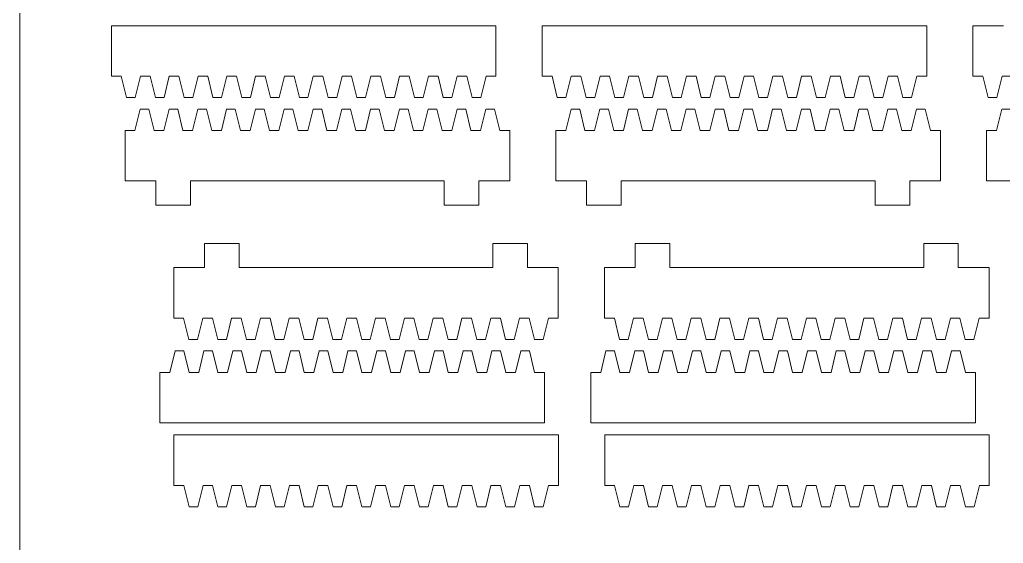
# Model space of a CAD drawing. Header units: millimetres. Extents: x 0 to 634, y 0 to 463.
# Drawn here: x 0 to 102.3, y 304.1 to 358.5 of the extents above; entities that cross this region are included whole.
import ezdxf

# ---------------------------------------------------------------- set-up
doc = ezdxf.new("R2010")
doc.units = ezdxf.units.MM
doc.header["$MEASUREMENT"] = 0
doc.layers.get('0').update_dxf_attribs({"linetype": 'CONTINUOUS', "lineweight": 0})

msp = doc.modelspace()

# ---------------------------------------------------------------- linework, layer by layer
at = {"linetype": 'Continuous'}
msp.add_lwpolyline([(0, 0), (600, 0), (600, 450), (0, 450)], close=True, dxfattribs=at)
for points in [[(46.33471, 357.91698, 0), (49.53471, 357.91698, 0), (49.53471, 352.66698, 0), (48.50121, 352.66698, 0), (47.9538, 350.44354, 0), (47.0538, 350.44354, 0), (46.50639, 352.66698, 0), (45.50636, 352.66698, 0), (44.95896, 350.44354, 0), (44.05896, 350.44354, 0), (43.51155, 352.66698, 0), (42.51152, 352.66698, 0), (41.96411, 350.44354, 0), (41.06411, 350.44354, 0), (40.5167, 352.66698, 0), (39.51668, 352.66698, 0), (38.96927, 350.44354, 0), (38.06927, 350.44354, 0), (37.52186, 352.66698, 0), (36.52183, 352.66698, 0), (35.97442, 350.44354, 0), (35.07442, 350.44354, 0), (34.52702, 352.66698, 0), (33.52699, 352.66698, 0), (32.97958, 350.44354, 0), (32.07958, 350.44354, 0), (31.53217, 352.66698, 0), (30.53214, 352.66698, 0), (29.98474, 350.44354, 0), (29.08474, 350.44354, 0), (28.53733, 352.66698, 0), (27.5373, 352.66698, 0), (26.98989, 350.44354, 0), (26.08989, 350.44354, 0), (25.54248, 352.66698, 0), (24.54246, 352.66698, 0), (23.99505, 350.44354, 0), (23.09505, 350.44354, 0), (22.54764, 352.66698, 0), (21.54761, 352.66698, 0), (21.0002, 350.44354, 0), (20.1002, 350.44354, 0), (19.55279, 352.66698, 0), (18.55277, 352.66698, 0), (18.00536, 350.44354, 0), (17.10536, 350.44354, 0), (16.55795, 352.66698, 0), (15.55792, 352.66698, 0), (15.01051, 350.44354, 0), (14.11051, 350.44354, 0), (13.56311, 352.66698, 0), (12.56308, 352.66698, 0), (12.01567, 350.44354, 0), (11.11567, 350.44354, 0), (10.56826, 352.66698, 0), (9.53471, 352.66698, 0), (9.53471, 357.91698, 0), (12.73471, 357.91698, 0), (16.33471, 357.91698, 0), (42.73471, 357.91698, 0)], [(91.13471, 357.91698, 0), (94.33471, 357.91698, 0), (94.33471, 352.66698, 0), (93.30121, 352.66698, 0), (92.7538, 350.44354, 0), (91.8538, 350.44354, 0), (91.30639, 352.66698, 0), (90.30636, 352.66698, 0), (89.75896, 350.44354, 0), (88.85896, 350.44354, 0), (88.31155, 352.66698, 0), (87.31152, 352.66698, 0), (86.76411, 350.44354, 0), (85.86411, 350.44354, 0), (85.3167, 352.66698, 0), (84.31668, 352.66698, 0), (83.76927, 350.44354, 0), (82.86927, 350.44354, 0), (82.32186, 352.66698, 0), (81.32183, 352.66698, 0), (80.77442, 350.44354, 0), (79.87442, 350.44354, 0), (79.32702, 352.66698, 0), (78.32699, 352.66698, 0), (77.77958, 350.44354, 0), (76.87958, 350.44354, 0), (76.33217, 352.66698, 0), (75.33214, 352.66698, 0), (74.78474, 350.44354, 0), (73.88474, 350.44354, 0), (73.33733, 352.66698, 0), (72.3373, 352.66698, 0), (71.78989, 350.44354, 0), (70.88989, 350.44354, 0), (70.34248, 352.66698, 0), (69.34246, 352.66698, 0), (68.79505, 350.44354, 0), (67.89505, 350.44354, 0), (67.34764, 352.66698, 0), (66.34761, 352.66698, 0), (65.8002, 350.44354, 0), (64.9002, 350.44354, 0), (64.35279, 352.66698, 0), (63.35277, 352.66698, 0), (62.80536, 350.44354, 0), (61.90536, 350.44354, 0), (61.35795, 352.66698, 0), (60.35792, 352.66698, 0), (59.81051, 350.44354, 0), (58.91051, 350.44354, 0), (58.36311, 352.66698, 0), (57.36308, 352.66698, 0), (56.81567, 350.44354, 0), (55.91567, 350.44354, 0), (55.36826, 352.66698, 0), (54.33471, 352.66698, 0), (54.33471, 357.91698, 0), (57.53471, 357.91698, 0), (61.13471, 357.91698, 0), (87.53471, 357.91698, 0)], [(51.39182, 316.61537, 0), (54.59182, 316.61537, 0), (54.59182, 321.86537, 0), (53.55832, 321.86537, 0), (53.01091, 324.08882, 0), (52.11091, 324.08882, 0), (51.5635, 321.86537, 0), (50.56347, 321.86537, 0), (50.01606, 324.08882, 0), (49.11606, 324.08882, 0), (48.56865, 321.86537, 0), (47.56863, 321.86537, 0), (47.02122, 324.08882, 0), (46.12122, 324.08882, 0), (45.57381, 321.86537, 0), (44.57378, 321.86537, 0), (44.02637, 324.08882, 0), (43.12637, 324.08882, 0), (42.57897, 321.86537, 0), (41.57894, 321.86537, 0), (41.03153, 324.08882, 0), (40.13153, 324.08882, 0), (39.58412, 321.86537, 0), (38.58409, 321.86537, 0), (38.03669, 324.08882, 0), (37.13669, 324.08882, 0), (36.58928, 321.86537, 0), (35.58925, 321.86537, 0), (35.04184, 324.08882, 0), (34.14184, 324.08882, 0), (33.59443, 321.86537, 0), (32.59441, 321.86537, 0), (32.047, 324.08882, 0), (31.147, 324.08882, 0), (30.59959, 321.86537, 0), (29.59956, 321.86537, 0), (29.05215, 324.08882, 0), (28.15215, 324.08882, 0), (27.60475, 321.86537, 0), (26.60472, 321.86537, 0), (26.05731, 324.08882, 0), (25.15731, 324.08882, 0), (24.6099, 321.86537, 0), (23.60987, 321.86537, 0), (23.06247, 324.08882, 0), (22.16247, 324.08882, 0), (21.61506, 321.86537, 0), (20.61503, 321.86537, 0), (20.06762, 324.08882, 0), (19.16762, 324.08882, 0), (18.62021, 321.86537, 0), (17.62019, 321.86537, 0), (17.07278, 324.08882, 0), (16.17278, 324.08882, 0), (15.62537, 321.86537, 0), (14.59182, 321.86537, 0), (14.59182, 316.61537, 0), (17.79182, 316.61537, 0), (21.39182, 316.61537, 0), (47.79182, 316.61537, 0)], [(96.19182, 316.61537, 0), (99.39182, 316.61537, 0), (99.39182, 321.86537, 0), (98.35832, 321.86537, 0), (97.81091, 324.08882, 0), (96.91091, 324.08882, 0), (96.3635, 321.86537, 0), (95.36347, 321.86537, 0), (94.81606, 324.08882, 0), (93.91606, 324.08882, 0), (93.36865, 321.86537, 0), (92.36863, 321.86537, 0), (91.82122, 324.08882, 0), (90.92122, 324.08882, 0), (90.37381, 321.86537, 0), (89.37378, 321.86537, 0), (88.82637, 324.08882, 0), (87.92637, 324.08882, 0), (87.37897, 321.86537, 0), (86.37894, 321.86537, 0), (85.83153, 324.08882, 0), (84.93153, 324.08882, 0), (84.38412, 321.86537, 0), (83.38409, 321.86537, 0), (82.83669, 324.08882, 0), (81.93669, 324.08882, 0), (81.38928, 321.86537, 0), (80.38925, 321.86537, 0), (79.84184, 324.08882, 0), (78.94184, 324.08882, 0), (78.39443, 321.86537, 0), (77.39441, 321.86537, 0), (76.847, 324.08882, 0), (75.947, 324.08882, 0), (75.39959, 321.86537, 0), (74.39956, 321.86537, 0), (73.85215, 324.08882, 0), (72.95215, 324.08882, 0), (72.40475, 321.86537, 0), (71.40472, 321.86537, 0), (70.85731, 324.08882, 0), (69.95731, 324.08882, 0), (69.4099, 321.86537, 0), (68.40987, 321.86537, 0), (67.86247, 324.08882, 0), (66.96247, 324.08882, 0), (66.41506, 321.86537, 0), (65.41503, 321.86537, 0), (64.86762, 324.08882, 0), (63.96762, 324.08882, 0), (63.42021, 321.86537, 0), (62.42019, 321.86537, 0), (61.87278, 324.08882, 0), (60.97278, 324.08882, 0), (60.42537, 321.86537, 0), (59.39182, 321.86537, 0), (59.39182, 316.61537, 0), (62.59182, 316.61537, 0), (66.19182, 316.61537, 0), (92.59182, 316.61537, 0)], [(19.23927, 315.36532, 0), (16.03927, 315.36532, 0), (16.03927, 310.11532, 0), (17.07278, 310.11532, 0), (17.62019, 307.89188, 0), (18.52019, 307.89188, 0), (19.06759, 310.11532, 0), (20.06762, 310.11532, 0), (20.61503, 307.89188, 0), (21.51503, 307.89188, 0), (22.06244, 310.11532, 0), (23.06247, 310.11532, 0), (23.60987, 307.89188, 0), (24.50987, 307.89188, 0), (25.05728, 310.11532, 0), (26.05731, 310.11532, 0), (26.60472, 307.89188, 0), (27.50472, 307.89188, 0), (28.05213, 310.11532, 0), (29.05215, 310.11532, 0), (29.59956, 307.89188, 0), (30.49956, 307.89188, 0), (31.04697, 310.11532, 0), (32.047, 310.11532, 0), (32.59441, 307.89188, 0), (33.49441, 307.89188, 0), (34.04181, 310.11532, 0), (35.04184, 310.11532, 0), (35.58925, 307.89188, 0), (36.48925, 307.89188, 0), (37.03666, 310.11532, 0), (38.03669, 310.11532, 0), (38.58409, 307.89188, 0), (39.48409, 307.89188, 0), (40.0315, 310.11532, 0), (41.03153, 310.11532, 0), (41.57894, 307.89188, 0), (42.47894, 307.89188, 0), (43.02635, 310.11532, 0), (44.02637, 310.11532, 0), (44.57378, 307.89188, 0), (45.47378, 307.89188, 0), (46.02119, 310.11532, 0), (47.02122, 310.11532, 0), (47.56863, 307.89188, 0), (48.46863, 307.89188, 0), (49.01604, 310.11532, 0), (50.01606, 310.11532, 0), (50.56347, 307.89188, 0), (51.46347, 307.89188, 0), (52.01088, 310.11532, 0), (53.01091, 310.11532, 0), (53.55832, 307.89188, 0), (54.45832, 307.89188, 0), (55.00572, 310.11532, 0), (56.03927, 310.11532, 0), (56.03927, 315.36532, 0), (52.83927, 315.36532, 0), (49.23927, 315.36532, 0), (22.83927, 315.36532, 0)], [(64.03927, 315.36532, 0), (60.83927, 315.36532, 0), (60.83927, 310.11532, 0), (61.87278, 310.11532, 0), (62.42019, 307.89188, 0), (63.32019, 307.89188, 0), (63.86759, 310.11532, 0), (64.86762, 310.11532, 0), (65.41503, 307.89188, 0), (66.31503, 307.89188, 0), (66.86244, 310.11532, 0), (67.86247, 310.11532, 0), (68.40987, 307.89188, 0), (69.30987, 307.89188, 0), (69.85728, 310.11532, 0), (70.85731, 310.11532, 0), (71.40472, 307.89188, 0), (72.30472, 307.89188, 0), (72.85213, 310.11532, 0), (73.85215, 310.11532, 0), (74.39956, 307.89188, 0), (75.29956, 307.89188, 0), (75.84697, 310.11532, 0), (76.847, 310.11532, 0), (77.39441, 307.89188, 0), (78.29441, 307.89188, 0), (78.84181, 310.11532, 0), (79.84184, 310.11532, 0), (80.38925, 307.89188, 0), (81.28925, 307.89188, 0), (81.83666, 310.11532, 0), (82.83669, 310.11532, 0), (83.38409, 307.89188, 0), (84.28409, 307.89188, 0), (84.8315, 310.11532, 0), (85.83153, 310.11532, 0), (86.37894, 307.89188, 0), (87.27894, 307.89188, 0), (87.82635, 310.11532, 0), (88.82637, 310.11532, 0), (89.37378, 307.89188, 0), (90.27378, 307.89188, 0), (90.82119, 310.11532, 0), (91.82122, 310.11532, 0), (92.36863, 307.89188, 0), (93.26863, 307.89188, 0), (93.81604, 310.11532, 0), (94.81606, 310.11532, 0), (95.36347, 307.89188, 0), (96.26347, 307.89188, 0), (96.81088, 310.11532, 0), (97.81091, 310.11532, 0), (98.35832, 307.89188, 0), (99.25832, 307.89188, 0), (99.80572, 310.11532, 0), (100.83927, 310.11532, 0), (100.83927, 315.36532, 0), (97.63927, 315.36532, 0), (94.03927, 315.36532, 0), (67.63927, 315.36532, 0)]]:
    msp.add_polyline3d(points, close=True, dxfattribs=at)
for points in [[(103.16311, 352.66698, 0), (102.16308, 352.66698, 0), (101.61567, 350.44354, 0), (100.71567, 350.44354, 0), (100.16826, 352.66698, 0), (99.13471, 352.66698, 0), (99.13471, 357.91698, 0), (102.33471, 357.91698, 0)], [(15.53594, 349.24064, 0), (14.98853, 347.0172, 0), (13.98851, 347.0172, 0), (13.4411, 349.24064, 0), (12.5411, 349.24064, 0), (11.99369, 347.0172, 0), (10.96019, 347.0172, 0), (10.96019, 341.7672, 0), (14.16019, 341.7672, 0)], [(21.52563, 349.24064, 0), (20.97822, 347.0172, 0), (19.97819, 347.0172, 0), (19.43079, 349.24064, 0), (18.53079, 349.24064, 0), (17.98338, 347.0172, 0), (16.98335, 347.0172, 0), (16.43594, 349.24064, 0), (15.53594, 349.24064, 0)], [(27.51532, 349.24064, 0), (26.96791, 347.0172, 0), (25.96788, 347.0172, 0), (25.42047, 349.24064, 0), (24.52047, 349.24064, 0), (23.97307, 347.0172, 0), (22.97304, 347.0172, 0), (22.42563, 349.24064, 0), (21.52563, 349.24064, 0)], [(33.50501, 349.24064, 0), (32.9576, 347.0172, 0), (31.95757, 347.0172, 0), (31.41016, 349.24064, 0), (30.51016, 349.24064, 0), (29.96276, 347.0172, 0), (28.96273, 347.0172, 0), (28.41532, 349.24064, 0), (27.51532, 349.24064, 0)], [(39.4947, 349.24064, 0), (38.94729, 347.0172, 0), (37.94726, 347.0172, 0), (37.39985, 349.24064, 0), (36.49985, 349.24064, 0), (35.95244, 347.0172, 0), (34.95242, 347.0172, 0), (34.40501, 349.24064, 0), (33.50501, 349.24064, 0)], [(45.48438, 349.24064, 0), (44.93698, 347.0172, 0), (43.93695, 347.0172, 0), (43.38954, 349.24064, 0), (42.48954, 349.24064, 0), (41.94213, 347.0172, 0), (40.9421, 347.0172, 0), (40.3947, 349.24064, 0), (39.4947, 349.24064, 0)], [(44.16019, 339.2672, 0), (47.76019, 339.2672, 0), (47.76019, 341.7672, 0), (50.96019, 341.7672, 0), (50.96019, 347.0172, 0), (49.92664, 347.0172, 0), (49.37923, 349.24064, 0), (48.47923, 349.24064, 0), (47.93182, 347.0172, 0), (46.93179, 347.0172, 0), (46.38438, 349.24064, 0), (45.48438, 349.24064, 0)], [(60.33594, 349.24064, 0), (59.78853, 347.0172, 0), (58.78851, 347.0172, 0), (58.2411, 349.24064, 0), (57.3411, 349.24064, 0), (56.79369, 347.0172, 0), (55.76019, 347.0172, 0), (55.76019, 341.7672, 0), (58.96019, 341.7672, 0)], [(66.32563, 349.24064, 0), (65.77822, 347.0172, 0), (64.77819, 347.0172, 0), (64.23079, 349.24064, 0), (63.33079, 349.24064, 0), (62.78338, 347.0172, 0), (61.78335, 347.0172, 0), (61.23594, 349.24064, 0), (60.33594, 349.24064, 0)], [(72.31532, 349.24064, 0), (71.76791, 347.0172, 0), (70.76788, 347.0172, 0), (70.22047, 349.24064, 0), (69.32047, 349.24064, 0), (68.77307, 347.0172, 0), (67.77304, 347.0172, 0), (67.22563, 349.24064, 0), (66.32563, 349.24064, 0)], [(78.30501, 349.24064, 0), (77.7576, 347.0172, 0), (76.75757, 347.0172, 0), (76.21016, 349.24064, 0), (75.31016, 349.24064, 0), (74.76276, 347.0172, 0), (73.76273, 347.0172, 0), (73.21532, 349.24064, 0), (72.31532, 349.24064, 0)], [(84.2947, 349.24064, 0), (83.74729, 347.0172, 0), (82.74726, 347.0172, 0), (82.19985, 349.24064, 0), (81.29985, 349.24064, 0), (80.75244, 347.0172, 0), (79.75242, 347.0172, 0), (79.20501, 349.24064, 0), (78.30501, 349.24064, 0)], [(90.28438, 349.24064, 0), (89.73698, 347.0172, 0), (88.73695, 347.0172, 0), (88.18954, 349.24064, 0), (87.28954, 349.24064, 0), (86.74213, 347.0172, 0), (85.7421, 347.0172, 0), (85.1947, 349.24064, 0), (84.2947, 349.24064, 0)], [(88.96019, 339.2672, 0), (92.56019, 339.2672, 0), (92.56019, 341.7672, 0), (95.76019, 341.7672, 0), (95.76019, 347.0172, 0), (94.72664, 347.0172, 0), (94.17923, 349.24064, 0), (93.27923, 349.24064, 0), (92.73182, 347.0172, 0), (91.73179, 347.0172, 0), (91.18438, 349.24064, 0), (90.28438, 349.24064, 0)], [(105.13594, 349.24064, 0), (104.58853, 347.0172, 0), (103.58851, 347.0172, 0), (103.0411, 349.24064, 0), (102.1411, 349.24064, 0), (101.59369, 347.0172, 0), (100.56019, 347.0172, 0), (100.56019, 341.7672, 0), (103.76019, 341.7672, 0)], [(14.16019, 341.7672, 0), (14.16019, 339.2672, 0), (17.76019, 339.2672, 0), (17.76019, 341.7672, 0), (44.16019, 341.7672, 0), (44.16019, 339.2672, 0), (44.16019, 341.7672, 0)], [(58.96019, 341.7672, 0), (58.96019, 339.2672, 0), (62.56019, 339.2672, 0), (62.56019, 341.7672, 0), (88.96019, 341.7672, 0), (88.96019, 339.2672, 0), (88.96019, 341.7672, 0)], [(19.21729, 332.76516, 0), (19.21729, 335.26516, 0), (22.81729, 335.26516, 0), (22.81729, 332.76516, 0), (49.21729, 332.76516, 0), (49.21729, 335.26516, 0), (49.21729, 332.76516, 0)], [(49.21729, 335.26516, 0), (52.81729, 335.26516, 0), (52.81729, 332.76516, 0), (56.01729, 332.76516, 0), (56.01729, 327.51516, 0), (54.98374, 327.51516, 0), (54.43634, 325.29171, 0), (53.53634, 325.29171, 0), (52.98893, 327.51516, 0), (51.9889, 327.51516, 0), (51.44149, 325.29171, 0), (50.54149, 325.29171, 0)], [(64.01729, 332.76516, 0), (64.01729, 335.26516, 0), (67.61729, 335.26516, 0), (67.61729, 332.76516, 0), (94.01729, 332.76516, 0), (94.01729, 335.26516, 0), (94.01729, 332.76516, 0)], [(94.01729, 335.26516, 0), (97.61729, 335.26516, 0), (97.61729, 332.76516, 0), (100.81729, 332.76516, 0), (100.81729, 327.51516, 0), (99.78374, 327.51516, 0), (99.23634, 325.29171, 0), (98.33634, 325.29171, 0), (97.78893, 327.51516, 0), (96.7889, 327.51516, 0), (96.24149, 325.29171, 0), (95.34149, 325.29171, 0)], [(20.59305, 325.29171, 0), (20.04564, 327.51516, 0), (19.04561, 327.51516, 0), (18.4982, 325.29171, 0), (17.5982, 325.29171, 0), (17.0508, 327.51516, 0), (16.01729, 327.51516, 0), (16.01729, 332.76516, 0), (19.21729, 332.76516, 0)], [(65.39305, 325.29171, 0), (64.84564, 327.51516, 0), (63.84561, 327.51516, 0), (63.2982, 325.29171, 0), (62.3982, 325.29171, 0), (61.8508, 327.51516, 0), (60.81729, 327.51516, 0), (60.81729, 332.76516, 0), (64.01729, 332.76516, 0)], [(26.58274, 325.29171, 0), (26.03533, 327.51516, 0), (25.0353, 327.51516, 0), (24.48789, 325.29171, 0), (23.58789, 325.29171, 0), (23.04049, 327.51516, 0), (22.04046, 327.51516, 0), (21.49305, 325.29171, 0), (20.59305, 325.29171, 0)], [(32.57243, 325.29171, 0), (32.02502, 327.51516, 0), (31.02499, 327.51516, 0), (30.47758, 325.29171, 0), (29.57758, 325.29171, 0), (29.03017, 327.51516, 0), (28.03015, 327.51516, 0), (27.48274, 325.29171, 0), (26.58274, 325.29171, 0)], [(38.56211, 325.29171, 0), (38.01471, 327.51516, 0), (37.01468, 327.51516, 0), (36.46727, 325.29171, 0), (35.56727, 325.29171, 0), (35.01986, 327.51516, 0), (34.01983, 327.51516, 0), (33.47243, 325.29171, 0), (32.57243, 325.29171, 0)], [(44.5518, 325.29171, 0), (44.00439, 327.51516, 0), (43.00437, 327.51516, 0), (42.45696, 325.29171, 0), (41.55696, 325.29171, 0), (41.00955, 327.51516, 0), (40.00952, 327.51516, 0), (39.46211, 325.29171, 0), (38.56211, 325.29171, 0)], [(50.54149, 325.29171, 0), (49.99408, 327.51516, 0), (48.99406, 327.51516, 0), (48.44665, 325.29171, 0), (47.54665, 325.29171, 0), (46.99924, 327.51516, 0), (45.99921, 327.51516, 0), (45.4518, 325.29171, 0), (44.5518, 325.29171, 0)], [(71.38274, 325.29171, 0), (70.83533, 327.51516, 0), (69.8353, 327.51516, 0), (69.28789, 325.29171, 0), (68.38789, 325.29171, 0), (67.84049, 327.51516, 0), (66.84046, 327.51516, 0), (66.29305, 325.29171, 0), (65.39305, 325.29171, 0)], [(77.37243, 325.29171, 0), (76.82502, 327.51516, 0), (75.82499, 327.51516, 0), (75.27758, 325.29171, 0), (74.37758, 325.29171, 0), (73.83017, 327.51516, 0), (72.83015, 327.51516, 0), (72.28274, 325.29171, 0), (71.38274, 325.29171, 0)], [(83.36211, 325.29171, 0), (82.81471, 327.51516, 0), (81.81468, 327.51516, 0), (81.26727, 325.29171, 0), (80.36727, 325.29171, 0), (79.81986, 327.51516, 0), (78.81983, 327.51516, 0), (78.27243, 325.29171, 0), (77.37243, 325.29171, 0)], [(89.3518, 325.29171, 0), (88.80439, 327.51516, 0), (87.80437, 327.51516, 0), (87.25696, 325.29171, 0), (86.35696, 325.29171, 0), (85.80955, 327.51516, 0), (84.80952, 327.51516, 0), (84.26211, 325.29171, 0), (83.36211, 325.29171, 0)], [(95.34149, 325.29171, 0), (94.79408, 327.51516, 0), (93.79406, 327.51516, 0), (93.24665, 325.29171, 0), (92.34665, 325.29171, 0), (91.79924, 327.51516, 0), (90.79921, 327.51516, 0), (90.2518, 325.29171, 0), (89.3518, 325.29171, 0)]]:
    msp.add_polyline3d(points, dxfattribs=at)

doc.saveas('drawing.dxf')
